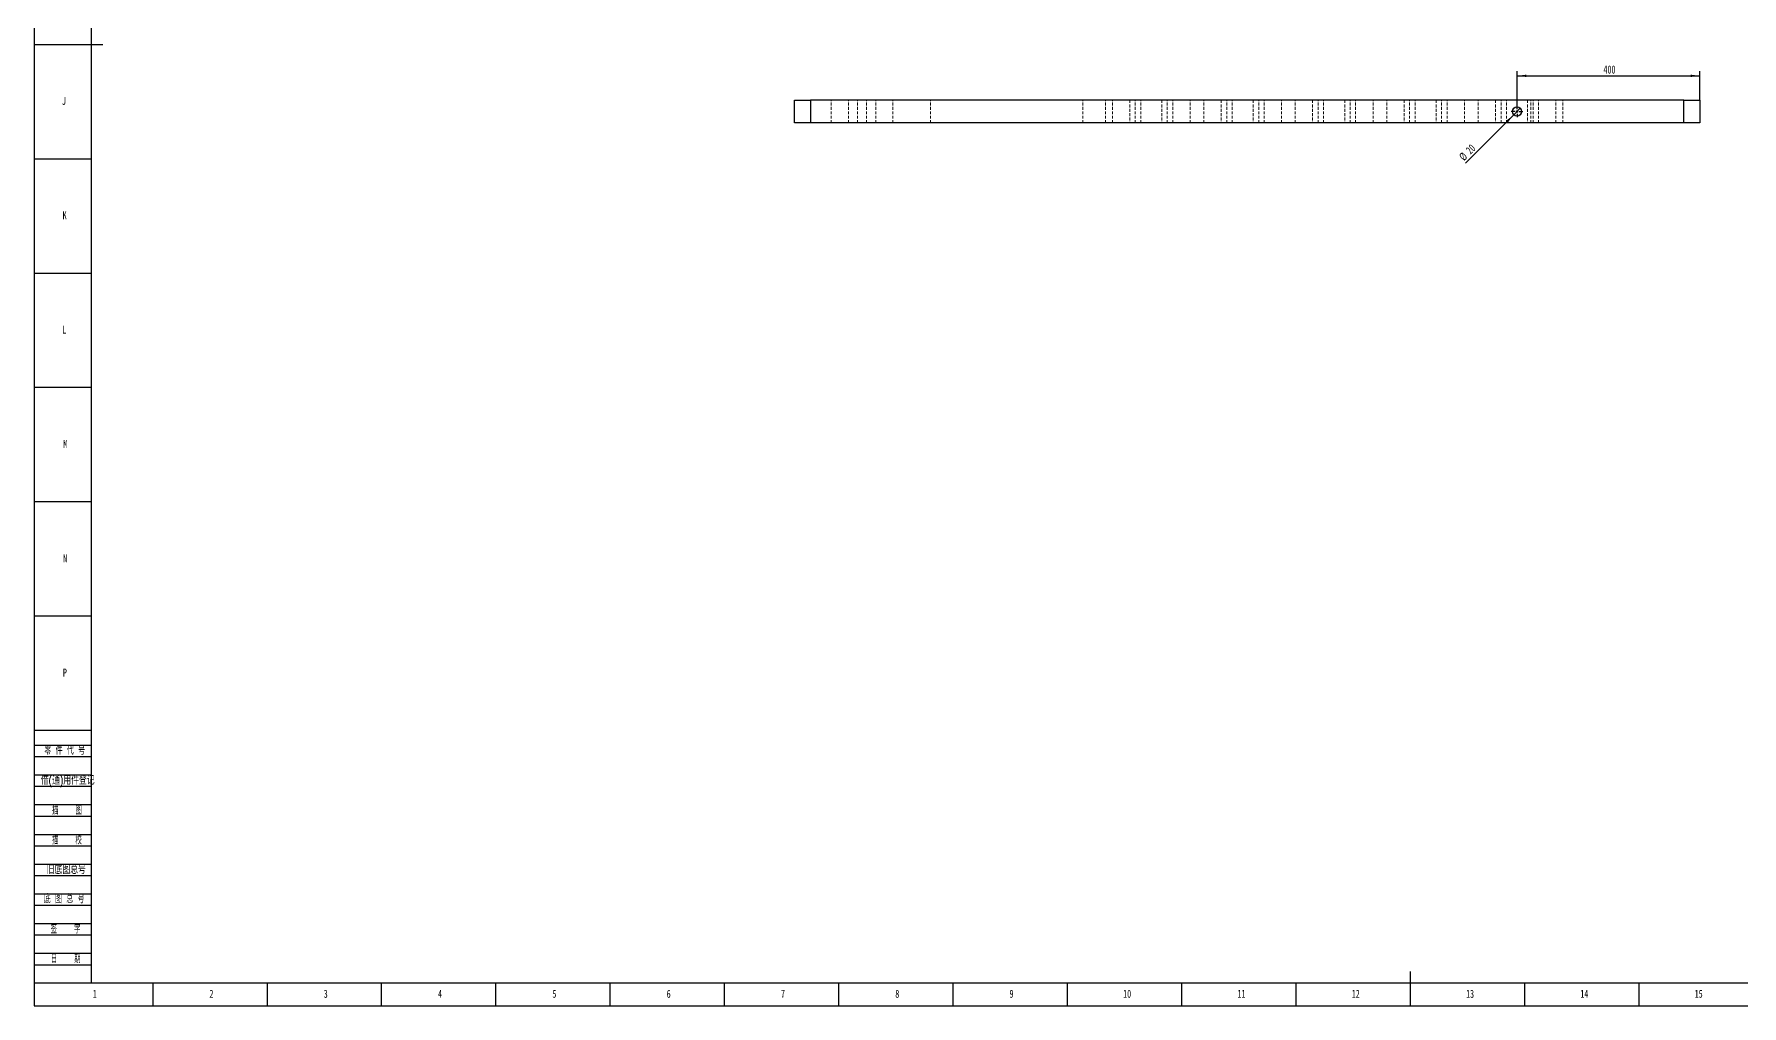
# Model space of a CAD drawing. Header units: millimetres. Extents: x 0 to 1189, y 0 to 841.
# Drawn here: x 0 to 747, y 0 to 425 of the extents above; entities that cross this region are included whole.
import ezdxf

# ---------------------------------------------------------------- set-up
doc = ezdxf.new("R2010")
doc.units = ezdxf.units.MM
doc.linetypes.add('HIDDEN', pattern=[1.905, 1.27, -0.635])
for name, color, linetype in [('10', 7, 'Continuous'), ('5', 7, 'Continuous'), ('9', 7, 'Continuous')]:
    doc.layers.add(name, color=color, linetype=linetype)
doc.styles.add('SLDTEXTSTYLE0', font='TXT', dxfattribs={"width": 0.7, "bigfont": 'bigfont'})
doc.styles.add('SLDTEXTSTYLE2', font='TXT', dxfattribs={"width": 0.614286, "bigfont": 'bigfont'})
doc.styles.add('SLDTEXTSTYLE4', font='TXT', dxfattribs={"width": 0.566667, "bigfont": 'bigfont'})
doc.styles.add('SLDTEXTSTYLE5', font='TXT', dxfattribs={"width": 0.7})
doc.dimstyles.new('SLDDIMSTYLE1', dxfattribs={"dimtxt": 3.5, "dimasz": 4.08, "dimexe": 0, "dimexo": 0.0625, "dimgap": 0.875, "dimtad": 2, "dimlfac": 5, "dimrnd": 1e-09, "dimzin": 12, "dimdsep": 46, "dimtxsty": 'SLDTEXTSTYLE5', "dimsah": 1, "dimcen": 0.09, "dimadec": 0, "dimazin": 3, "dimtfac": 1, "dimtofl": 0, "dimtmove": 0, "dimatfit": 3, "dimfxl": 1, "dimfrac": 2, "dimtolj": 1, "dimtzin": 12, "dimarcsym": 0})
doc.dimstyles.new('SLDDIMSTYLE3', dxfattribs={"dimtxt": 3.5, "dimasz": 4.08, "dimexe": 0, "dimexo": 0.0625, "dimgap": 0.875, "dimtad": 2, "dimlfac": 5, "dimrnd": 1e-09, "dimzin": 12, "dimdsep": 46, "dimtxsty": 'SLDTEXTSTYLE5', "dimblk1": 'NONE', "dimsah": 1, "dimcen": 0, "dimadec": 0, "dimazin": 3, "dimtfac": 1, "dimtmove": 0, "dimatfit": 3, "dimldrblk": 'NONE', "dimfxl": 1, "dimfrac": 2, "dimtolj": 1, "dimtzin": 12, "dimarcsym": 0})

# ---------------------------------------------------------------- blocks, each defined once
blk = doc.blocks.new('_D_14')
at = {"layer": '10'}
for q in [(626.09, 368.58), (650.05, 392.54)]:
    blk.add_line((647.22, 389.71), q, dxfattribs=at)
blk.add_solid([(647.22, 389.71), (643.98, 387.18), (644.7, 386.46)], dxfattribs=at)
at = {"layer": '10', "char_height": 3.5, "attachment_point": 1, "rotation": 45, "style": 'SLDTEXTSTYLE5'}
for s, insert in [('20', (625.82, 374.68)), ('%%c', (622.9, 371.78))]:
    blk.add_mtext(s, dxfattribs=dict(at, insert=insert))
blk = doc.blocks.new('_None')
blk = doc.blocks.new('_D_15')
at = {"layer": '10'}
for p, q in [((648.64, 393.62), (648.64, 408.73)), ((648.64, 406.73), (728.64, 406.73)), ((728.64, 396.12), (728.64, 408.73))]:
    blk.add_line(p, q, dxfattribs=at)
for points in [[(648.64, 406.73), (652.72, 406.22), (652.72, 407.24)], [(728.64, 406.73), (724.56, 407.24), (724.56, 406.22)]]:
    blk.add_solid(points, dxfattribs=at)
at = {"layer": '10', "insert": (686.43, 411.24), "char_height": 3.5, "attachment_point": 1, "style": 'SLDTEXTSTYLE5'}
blk.add_mtext('400', dxfattribs=at)
blk = doc.blocks.new('SW_CENTERMARKSYMBOL_100')
at = {"layer": '10', "color": 0}
for p, q in [((-1, 0), (-2.5, 0)), ((0, 0), (-0.5, 0)), ((0, 1), (0, 2.5)), ((0, 0), (0, 0.5)), ((0, 0), (0, -0.5)), ((0, 0), (0.5, 0)), ((1, 0), (2.5, 0)), ((0, -1), (0, -2.5))]:
    blk.add_line(p, q, dxfattribs=at)

msp = doc.modelspace()

# ---------------------------------------------------------------- linework, layer by layer
at = {"color": 7, "linetype": 'Continuous', "lineweight": 25}
for p, q in [((332.6352, 386.1219), (332.6352, 396.1219)), ((332.6352, 396.1219), (339.6352, 396.1219)), ((339.6352, 396.1219), (339.6352, 386.1219)), ((721.6352, 396.1219), (339.6352, 396.1219)), ((721.6352, 386.1219), (721.6352, 396.1219)), ((721.6352, 396.1219), (728.6352, 396.1219)), ((728.6352, 396.1219), (728.6352, 386.1219)), ((339.6352, 386.1219), (332.6352, 386.1219)), ((721.6352, 386.1219), (339.6352, 386.1219)), ((728.6352, 386.1219), (721.6352, 386.1219))]:
    msp.add_line(p, q, dxfattribs=at)
at = {"color": 7, "linetype": 'HIDDEN', "lineweight": 18}
for p, q in [((339.6352, 386.1219), (339.6352, 396.1219)), ((348.6352, 386.1219), (348.6352, 396.1219)), ((356.1352, 386.1219), (356.1352, 396.1219)), ((360.1352, 386.1219), (360.1352, 396.1219)), ((364.1352, 386.1219), (364.1352, 396.1219)), ((368.1352, 386.1219), (368.1352, 396.1219)), ((375.6352, 386.1219), (375.6352, 396.1219)), ((392.1352, 386.1219), (392.1352, 396.1219)), ((458.6352, 386.1219), (458.6352, 396.1219)), ((468.6352, 386.1219), (468.6352, 396.1219)), ((471.6352, 386.1219), (471.6352, 396.1219)), ((479.2365, 396.1219), (479.2365, 386.1219)), ((481.6352, 386.1219), (481.6352, 396.1219)), ((484.0365, 386.1219), (484.0365, 396.1219)), ((493.2365, 396.1219), (493.2365, 386.1219)), ((495.6352, 386.1219), (495.6352, 396.1219)), ((498.0365, 386.1219), (498.0365, 396.1219)), ((505.6352, 386.1219), (505.6352, 396.1219)), ((511.6352, 386.1219), (511.6352, 396.1219)), ((519.2362, 396.1219), (519.2362, 386.1219)), ((521.6352, 386.1219), (521.6352, 396.1219)), ((524.0362, 386.1219), (524.0362, 396.1219)), ((533.2362, 396.1219), (533.2362, 386.1219)), ((535.6352, 386.1219), (535.6352, 396.1219)), ((538.0362, 386.1219), (538.0362, 396.1219)), ((545.6352, 386.1219), (545.6352, 396.1219)), ((551.6352, 386.1219), (551.6352, 396.1219)), ((559.2358, 396.1219), (559.2358, 386.1219)), ((561.6352, 386.1219), (561.6352, 396.1219)), ((564.0358, 386.1219), (564.0358, 396.1219)), ((573.2358, 396.1219), (573.2358, 386.1219)), ((575.6352, 386.1219), (575.6352, 396.1219)), ((578.0358, 386.1219), (578.0358, 396.1219)), ((585.6352, 386.1219), (585.6352, 396.1219)), ((591.6352, 386.1219), (591.6352, 396.1219)), ((599.2355, 396.1219), (599.2355, 386.1219)), ((601.6352, 386.1219), (601.6352, 396.1219)), ((604.0355, 386.1219), (604.0355, 396.1219)), ((613.2355, 396.1219), (613.2355, 386.1219)), ((615.6352, 386.1219), (615.6352, 396.1219)), ((618.0355, 386.1219), (618.0355, 396.1219)), ((625.6352, 386.1219), (625.6352, 396.1219)), ((631.6352, 386.1219), (631.6352, 396.1219)), ((639.2352, 396.1219), (639.2352, 386.1219)), ((641.6352, 386.1219), (641.6352, 396.1219)), ((644.0352, 386.1219), (644.0352, 396.1219)), ((653.2352, 396.1219), (653.2352, 386.1219)), ((654.6352, 386.1219), (654.6352, 396.1219)), ((655.6352, 386.1219), (655.6352, 396.1219)), ((658.0352, 386.1219), (658.0352, 396.1219)), ((665.6352, 386.1219), (665.6352, 396.1219)), ((668.6352, 386.1219), (668.6352, 396.1219)), ((721.6352, 396.1219), (721.6352, 386.1219))]:
    msp.add_line(p, q, dxfattribs=at)
at = {"color": 7, "linetype": 'Continuous', "lineweight": 25}
msp.add_circle((648.6352, 391.1219), 2, dxfattribs=at)
at = {"layer": '5', "color": 7}
for p, q in [((0, 841), (0, 0)), ((0, 114), (25, 114)), ((0, 109), (25, 109)), ((0, 101), (25, 101)), ((0, 96), (25, 96)), ((0, 88), (25, 88)), ((0, 83), (25, 83)), ((0, 75), (25, 75)), ((0, 70), (25, 70)), ((0, 62), (25, 62)), ((0, 57), (25, 57)), ((0, 49), (25, 49)), ((0, 44), (25, 44)), ((0, 36), (25, 36)), ((0, 31), (25, 31)), ((0, 23), (25, 23)), ((0, 18), (25, 18)), ((0, 0), (1189, 0))]:
    msp.add_line(p, q, dxfattribs=at)
at = {"layer": '5', "color": 7, "lineweight": 25}
for p, q in [((25, 831.0501), (25, 10)), ((0, 10), (1179, 10))]:
    msp.add_line(p, q, dxfattribs=at)
at = {"layer": '5', "lineweight": 25}
for p, q in [((0, 420.5), (30, 420.5)), ((602, 0), (602, 15))]:
    msp.add_line(p, q, dxfattribs=at)
at = {"layer": '5'}
for p, q in [((0, 370.5), (25, 370.5)), ((0, 320.5), (25, 320.5)), ((0, 270.5), (25, 270.5)), ((0, 220.5), (25, 220.5)), ((0, 170.5), (25, 170.5)), ((0, 120.5), (25, 120.5)), ((52, 0), (52, 10)), ((102, 0), (102, 10)), ((152, 0), (152, 10)), ((202, 0), (202, 10)), ((252, 0), (252, 10)), ((302, 0), (302, 10)), ((352, 0), (352, 10)), ((402, 0), (402, 10)), ((452, 0), (452, 10)), ((502, 0), (502, 10)), ((552, 0), (552, 10)), ((652, 0), (652, 10)), ((702, 0), (702, 10))]:
    msp.add_line(p, q, dxfattribs=at)

# ---------------------------------------------------------------- block references
at = {"layer": '10'}
msp.add_blockref('SW_CENTERMARKSYMBOL_100', (648.6352, 391.1219), dxfattribs=at)

# ---------------------------------------------------------------- texts
at = {"layer": '10', "char_height": 3.5, "attachment_point": 2, "style": 'SLDTEXTSTYLE5'}
for s, insert in [('J', (13.0153, 397.5299)), ('K', (13.3203, 347.5019)), ('L', (13.1806, 297.5299)), ('M', (13.5974, 247.5019)), ('N', (13.5488, 197.5299)), ('P', (13.4443, 147.5019)), ('1', (26.5444, 7.0299)), ('2', (77.5444, 7.0299)), ('3', (127.5444, 7.0299)), ('4', (177.5444, 7.0299)), ('5', (227.5444, 7.0299)), ('6', (277.5469, 7.0299)), ('7', (327.5469, 7.0299)), ('8', (377.5469, 7.0299)), ('9', (427.5469, 7.0299)), ('10', (478.0889, 7.0299)), ('11', (528.0889, 7.0299)), ('12', (578.0889, 7.0299)), ('13', (628.0889, 7.0299)), ('14', (678.0889, 7.0299)), ('15', (728.0889, 7.0299))]:
    msp.add_mtext(s, dxfattribs=dict(at, insert=insert))
at = {"layer": '9', "color": 7, "char_height": 3.5}
for s, insert, attachment_point, style in [('零 件 代 号', (4.4822, 113.3599), 1, 'SLDTEXTSTYLE2'), ('借(通)用件登记', (2.9328, 100.2756), 1, 'SLDTEXTSTYLE0'), ('描    图', (14.3518, 87.176), 2, 'SLDTEXTSTYLE4'), ('描    校', (14.3193, 74.1365), 2, 'SLDTEXTSTYLE4'), ('旧底图总号', (5.4591, 61.2006), 1, 'SLDTEXTSTYLE0'), ('底 图 总 号', (4.2122, 48.4331), 1, 'SLDTEXTSTYLE2'), ('签    字', (13.7057, 35.1926), 2, 'SLDTEXTSTYLE4'), ('日    期', (13.7828, 22.2333), 2, 'SLDTEXTSTYLE4')]:
    msp.add_mtext(s, dxfattribs=dict(at, insert=insert, attachment_point=attachment_point, style=style))

# ---------------------------------------------------------------- dimensions: what is measured, and where the dimension line sits
at = {"layer": '10'}
dim = msp.add_linear_dim(base=(728.6352, 406.7292), p1=(648.6352, 393.6219), p2=(728.6352, 396.1219), dimstyle='SLDDIMSTYLE1', dxfattribs=at)
dim.commit()
dim.dimension.update_dxf_attribs({"geometry": '_D_15', "text_midpoint": (688.738, 406.7292), "dimtype": 160})
dim = msp.add_diameter_dim_2p(p1=(650.0494, 392.5362), p2=(647.221, 389.7077), dimstyle='SLDDIMSTYLE3', dxfattribs=at)
dim.commit()
dim.dimension.update_dxf_attribs({"geometry": '_D_14', "text_midpoint": (628.5766, 371.0634), "dimtype": 163})

doc.saveas('drawing.dxf')
